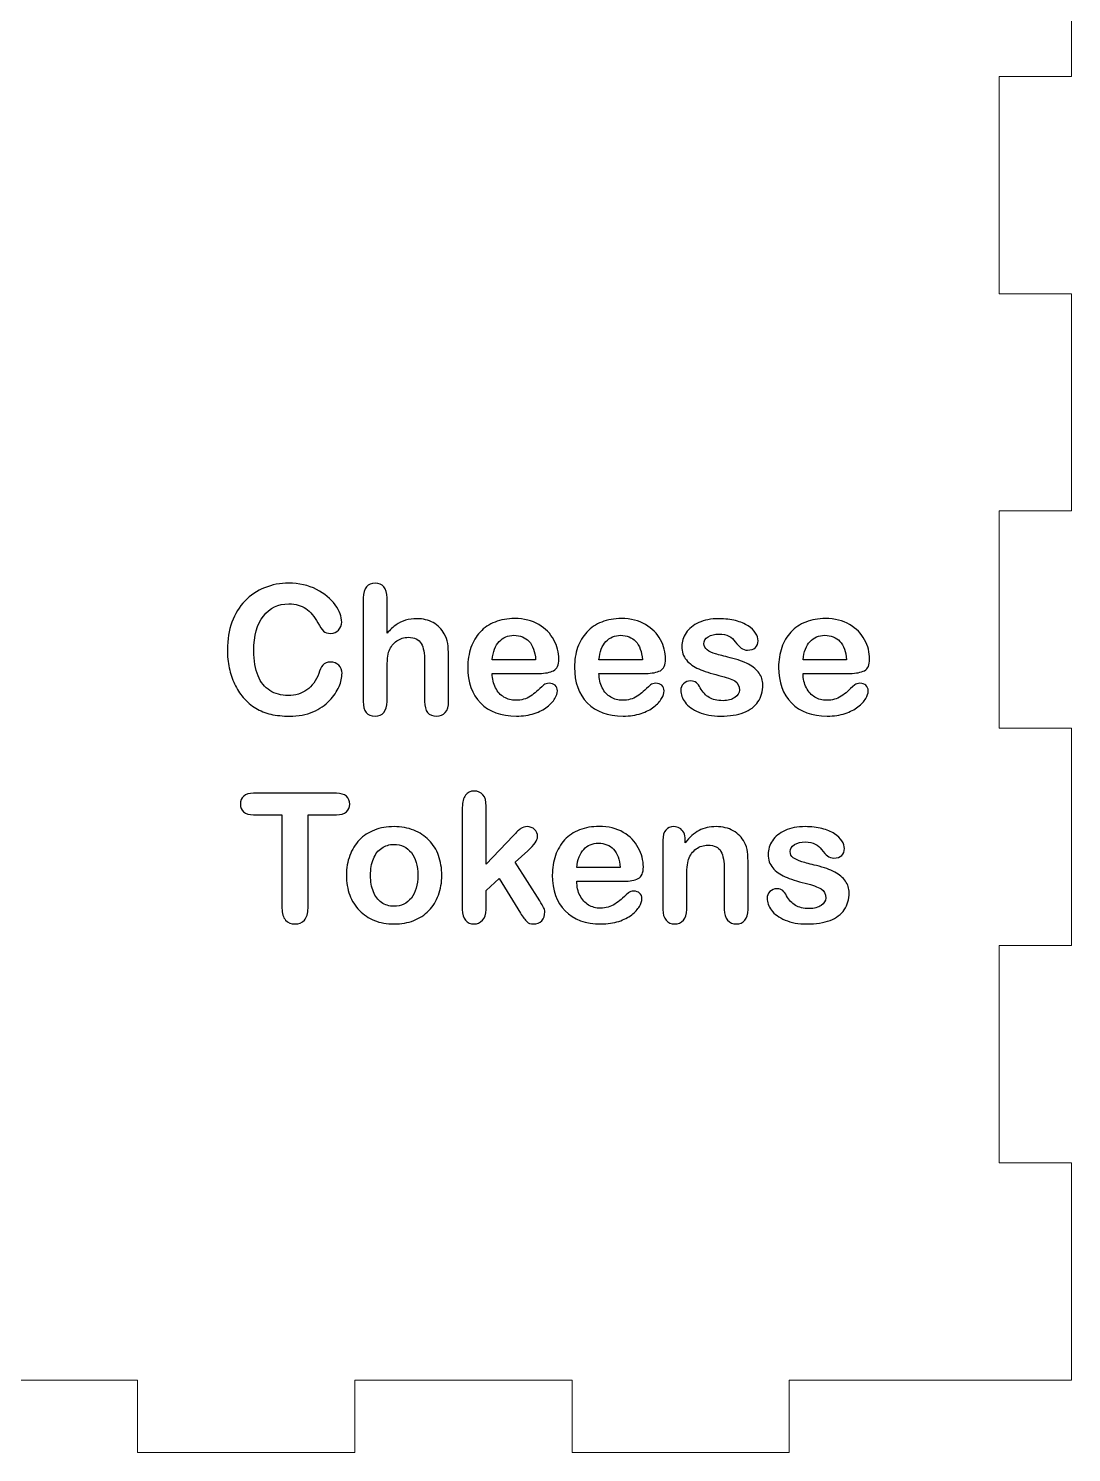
# Model space of a CAD drawing. Header units: inches. Extents: x -11.2 to 11.8, y -8.6 to 8.5.
# Drawn here: x 3.94 to 5.74, y -6.931 to -4.473 of the extents above; entities that cross this region are included whole.
import ezdxf

# ---------------------------------------------------------------- set-up
doc = ezdxf.new("R2010")
doc.units = ezdxf.units.IN
doc.header["$MEASUREMENT"] = 0
doc.layers.add('Tiny token holder', color=7, linetype='Continuous')

msp = doc.modelspace()

# ---------------------------------------------------------------- linework, layer by layer
at = {"layer": 'Tiny token holder', "color": 240, "lineweight": 9}
for points in [[(5.7402, -4.5555), (5.7402, -4.5555), (5.7402, -4.1805), (5.7402, -4.1805)], [(5.6152, -4.9305), (5.6152, -4.9305), (5.6152, -4.5555), (5.6152, -4.5555)], [(5.6152, -4.5555), (5.6152, -4.5555), (5.7402, -4.5555), (5.7402, -4.5555)], [(5.7402, -4.9305), (5.7402, -4.9305), (5.6152, -4.9305), (5.6152, -4.9305)], [(5.7402, -5.3055), (5.7402, -5.3055), (5.7402, -4.9305), (5.7402, -4.9305)], [(5.6152, -5.6805), (5.6152, -5.6805), (5.6152, -5.3055), (5.6152, -5.3055)], [(5.6152, -5.3055), (5.6152, -5.3055), (5.7402, -5.3055), (5.7402, -5.3055)], [(5.7402, -5.6805), (5.7402, -5.6805), (5.6152, -5.6805), (5.6152, -5.6805)], [(5.7402, -6.0555), (5.7402, -6.0555), (5.7402, -5.6805), (5.7402, -5.6805)], [(5.6152, -6.4305), (5.6152, -6.4305), (5.6152, -6.0555), (5.6152, -6.0555)], [(5.6152, -6.0555), (5.6152, -6.0555), (5.7402, -6.0555), (5.7402, -6.0555)], [(5.7402, -6.4305), (5.7402, -6.4305), (5.6152, -6.4305), (5.6152, -6.4305)], [(5.7402, -6.8055), (5.7402, -6.8055), (5.7402, -6.4305), (5.7402, -6.4305)], [(3.7532, -6.8055), (3.7532, -6.8055), (4.1282, -6.8055), (4.1282, -6.8055)], [(4.1282, -6.8055), (4.1282, -6.8055), (4.1282, -6.9305), (4.1282, -6.9305)], [(4.5032, -6.9305), (4.5032, -6.9305), (4.5032, -6.8055), (4.5032, -6.8055)], [(4.5032, -6.8055), (4.5032, -6.8055), (4.8782, -6.8055), (4.8782, -6.8055)], [(4.8782, -6.8055), (4.8782, -6.8055), (4.8782, -6.9305), (4.8782, -6.9305)], [(5.2532, -6.9305), (5.2532, -6.9305), (5.2532, -6.8055), (5.2532, -6.8055)], [(5.2532, -6.8055), (5.2532, -6.8055), (5.6152, -6.8055), (5.6152, -6.8055)], [(5.6152, -6.8055), (5.6152, -6.8055), (5.7402, -6.8055), (5.7402, -6.8055)], [(4.1282, -6.9305), (4.1282, -6.9305), (4.5032, -6.9305), (4.5032, -6.9305)], [(4.8782, -6.9305), (4.8782, -6.9305), (5.2532, -6.9305), (5.2532, -6.9305)]]:
    msp.add_open_spline(points, degree=3, dxfattribs=at)
at = {"layer": 'Tiny token holder', "color": 250}
for points, knots in [([(4.4813, -5.5857), (4.4813, -5.5928), (4.4796, -5.6004), (4.4761, -5.6087), (4.4761, -5.6087), (4.4726, -5.6169), (4.4671, -5.6249), (4.4596, -5.6328), (4.4596, -5.6328), (4.4522, -5.6408), (4.4427, -5.6472), (4.4311, -5.6522), (4.4311, -5.6522), (4.4195, -5.6571), (4.4059, -5.6596), (4.3905, -5.6596), (4.3905, -5.6596), (4.3788, -5.6596), (4.3681, -5.6585), (4.3585, -5.6563), (4.3585, -5.6563), (4.349, -5.654), (4.3402, -5.6506), (4.3324, -5.6459), (4.3324, -5.6459), (4.3246, -5.6412), (4.3174, -5.635), (4.3108, -5.6274), (4.3108, -5.6274), (4.305, -5.6204), (4.3, -5.6126), (4.2959, -5.604), (4.2959, -5.604), (4.2917, -5.5954), (4.2886, -5.5861), (4.2866, -5.5764), (4.2866, -5.5764), (4.2845, -5.5666), (4.2835, -5.5562), (4.2835, -5.5452), (4.2835, -5.5452), (4.2835, -5.5273), (4.286, -5.5113), (4.2913, -5.4972), (4.2913, -5.4972), (4.2964, -5.4831), (4.3039, -5.471), (4.3136, -5.4609), (4.3136, -5.4609), (4.3233, -5.4509), (4.3346, -5.4433), (4.3476, -5.438), (4.3476, -5.438), (4.3607, -5.4328), (4.3746, -5.4301), (4.3893, -5.4301), (4.3893, -5.4301), (4.4073, -5.4301), (4.4232, -5.4337), (4.4373, -5.4409), (4.4373, -5.4409), (4.4513, -5.448), (4.462, -5.4569), (4.4695, -5.4675), (4.4695, -5.4675), (4.477, -5.478), (4.4807, -5.4879), (4.4807, -5.4973), (4.4807, -5.4973), (4.4807, -5.5025), (4.4789, -5.507), (4.4753, -5.511), (4.4753, -5.511), (4.4716, -5.5149), (4.4672, -5.5169), (4.4621, -5.5169), (4.4621, -5.5169), (4.4563, -5.5169), (4.452, -5.5155), (4.4492, -5.5128), (4.4492, -5.5128), (4.4463, -5.51), (4.4431, -5.5053), (4.4396, -5.4987), (4.4396, -5.4987), (4.4337, -5.4877), (4.4268, -5.4794), (4.4189, -5.474), (4.4189, -5.474), (4.4109, -5.4685), (4.4012, -5.4658), (4.3896, -5.4658), (4.3896, -5.4658), (4.3711, -5.4658), (4.3564, -5.4728), (4.3455, -5.4868), (4.3455, -5.4868), (4.3345, -5.5009), (4.329, -5.5208), (4.329, -5.5467), (4.329, -5.5467), (4.329, -5.5639), (4.3315, -5.5783), (4.3363, -5.5898), (4.3363, -5.5898), (4.3411, -5.6012), (4.348, -5.6098), (4.3569, -5.6154), (4.3569, -5.6154), (4.3658, -5.6211), (4.3762, -5.6239), (4.3881, -5.6239), (4.3881, -5.6239), (4.401, -5.6239), (4.4119, -5.6207), (4.4208, -5.6143), (4.4208, -5.6143), (4.4298, -5.6079), (4.4365, -5.5985), (4.4411, -5.586), (4.4411, -5.586), (4.443, -5.5802), (4.4453, -5.5754), (4.4482, -5.5717), (4.4482, -5.5717), (4.451, -5.5681), (4.4555, -5.5662), (4.4618, -5.5662), (4.4618, -5.5662), (4.4671, -5.5662), (4.4717, -5.5681), (4.4756, -5.5718), (4.4756, -5.5718), (4.4794, -5.5755), (4.4813, -5.5802), (4.4813, -5.5857)], [0, 0, 0, 0, 0.028571, 0.028571, 0.028571, 0.028571, 0.057143, 0.057143, 0.057143, 0.057143, 0.085714, 0.085714, 0.085714, 0.085714, 0.114286, 0.114286, 0.114286, 0.114286, 0.142857, 0.142857, 0.142857, 0.142857, 0.171429, 0.171429, 0.171429, 0.171429, 0.2, 0.2, 0.2, 0.2, 0.228571, 0.228571, 0.228571, 0.228571, 0.257143, 0.257143, 0.257143, 0.257143, 0.285714, 0.285714, 0.285714, 0.285714, 0.314286, 0.314286, 0.314286, 0.314286, 0.342857, 0.342857, 0.342857, 0.342857, 0.371429, 0.371429, 0.371429, 0.371429, 0.4, 0.4, 0.4, 0.4, 0.428571, 0.428571, 0.428571, 0.428571, 0.457143, 0.457143, 0.457143, 0.457143, 0.485714, 0.485714, 0.485714, 0.485714, 0.514286, 0.514286, 0.514286, 0.514286, 0.542857, 0.542857, 0.542857, 0.542857, 0.571429, 0.571429, 0.571429, 0.571429, 0.6, 0.6, 0.6, 0.6, 0.628571, 0.628571, 0.628571, 0.628571, 0.657143, 0.657143, 0.657143, 0.657143, 0.685714, 0.685714, 0.685714, 0.685714, 0.714286, 0.714286, 0.714286, 0.714286, 0.742857, 0.742857, 0.742857, 0.742857, 0.771429, 0.771429, 0.771429, 0.771429, 0.8, 0.8, 0.8, 0.8, 0.828571, 0.828571, 0.828571, 0.828571, 0.857143, 0.857143, 0.857143, 0.857143, 0.885714, 0.885714, 0.885714, 0.885714, 0.914286, 0.914286, 0.914286, 0.914286, 0.942857, 0.942857, 0.942857, 0.942857, 1, 1, 1, 1]), ([(4.5591, -5.4553), (4.5591, -5.4553), (4.5591, -5.5165), (4.5591, -5.5165), (4.5591, -5.5165), (4.5644, -5.5104), (4.5695, -5.5056), (4.5745, -5.5021), (4.5745, -5.5021), (4.5795, -5.4986), (4.585, -5.4959), (4.591, -5.4942), (4.591, -5.4942), (4.5971, -5.4924), (4.6037, -5.4915), (4.6106, -5.4915), (4.6106, -5.4915), (4.6211, -5.4915), (4.6304, -5.4938), (4.6386, -5.4982), (4.6386, -5.4982), (4.6467, -5.5026), (4.653, -5.5091), (4.6577, -5.5176), (4.6577, -5.5176), (4.6606, -5.5225), (4.6626, -5.528), (4.6636, -5.5342), (4.6636, -5.5342), (4.6646, -5.5403), (4.6651, -5.5473), (4.6651, -5.5552), (4.6651, -5.5552), (4.6651, -5.5552), (4.6651, -5.6344), (4.6651, -5.6344), (4.6651, -5.6344), (4.6651, -5.6427), (4.6632, -5.649), (4.6595, -5.6532), (4.6595, -5.6532), (4.6557, -5.6574), (4.6506, -5.6596), (4.6444, -5.6596), (4.6444, -5.6596), (4.6307, -5.6596), (4.6239, -5.6512), (4.6239, -5.6344), (4.6239, -5.6344), (4.6239, -5.6344), (4.6239, -5.5646), (4.6239, -5.5646), (4.6239, -5.5646), (4.6239, -5.5514), (4.6219, -5.5412), (4.618, -5.5342), (4.618, -5.5342), (4.6141, -5.527), (4.6066, -5.5235), (4.5956, -5.5235), (4.5956, -5.5235), (4.5883, -5.5235), (4.5816, -5.5256), (4.5757, -5.5298), (4.5757, -5.5298), (4.5698, -5.534), (4.5654, -5.5396), (4.5625, -5.5469), (4.5625, -5.5469), (4.5603, -5.5531), (4.5591, -5.564), (4.5591, -5.5798), (4.5591, -5.5798), (4.5591, -5.5798), (4.5591, -5.6344), (4.5591, -5.6344), (4.5591, -5.6344), (4.5591, -5.6426), (4.5573, -5.6488), (4.5536, -5.6531), (4.5536, -5.6531), (4.5499, -5.6574), (4.5448, -5.6596), (4.5383, -5.6596), (4.5383, -5.6596), (4.5247, -5.6596), (4.5179, -5.6512), (4.5179, -5.6344), (4.5179, -5.6344), (4.5179, -5.6344), (4.5179, -5.4553), (4.5179, -5.4553), (4.5179, -5.4553), (4.5179, -5.4469), (4.5197, -5.4406), (4.5233, -5.4365), (4.5233, -5.4365), (4.5268, -5.4323), (4.5318, -5.4301), (4.5383, -5.4301), (4.5383, -5.4301), (4.5448, -5.4301), (4.5499, -5.4323), (4.5536, -5.4365), (4.5536, -5.4365), (4.5573, -5.4407), (4.5591, -5.447), (4.5591, -5.4553)], [0, 0, 0, 0, 0.035714, 0.035714, 0.035714, 0.035714, 0.071429, 0.071429, 0.071429, 0.071429, 0.107143, 0.107143, 0.107143, 0.107143, 0.142857, 0.142857, 0.142857, 0.142857, 0.178571, 0.178571, 0.178571, 0.178571, 0.214286, 0.214286, 0.214286, 0.214286, 0.25, 0.25, 0.25, 0.25, 0.285714, 0.285714, 0.285714, 0.285714, 0.321429, 0.321429, 0.321429, 0.321429, 0.357143, 0.357143, 0.357143, 0.357143, 0.392857, 0.392857, 0.392857, 0.392857, 0.428571, 0.428571, 0.428571, 0.428571, 0.464286, 0.464286, 0.464286, 0.464286, 0.5, 0.5, 0.5, 0.5, 0.535714, 0.535714, 0.535714, 0.535714, 0.571429, 0.571429, 0.571429, 0.571429, 0.607143, 0.607143, 0.607143, 0.607143, 0.642857, 0.642857, 0.642857, 0.642857, 0.678571, 0.678571, 0.678571, 0.678571, 0.714286, 0.714286, 0.714286, 0.714286, 0.75, 0.75, 0.75, 0.75, 0.785714, 0.785714, 0.785714, 0.785714, 0.821429, 0.821429, 0.821429, 0.821429, 0.857143, 0.857143, 0.857143, 0.857143, 0.892857, 0.892857, 0.892857, 0.892857, 0.928571, 0.928571, 0.928571, 0.928571, 1, 1, 1, 1]), ([(4.8213, -5.5858), (4.8213, -5.5858), (4.7405, -5.5858), (4.7405, -5.5858), (4.7405, -5.5858), (4.7406, -5.5952), (4.7425, -5.6034), (4.7462, -5.6106), (4.7462, -5.6106), (4.7498, -5.6178), (4.7547, -5.6232), (4.7608, -5.6268), (4.7608, -5.6268), (4.7669, -5.6305), (4.7737, -5.6323), (4.781, -5.6323), (4.781, -5.6323), (4.786, -5.6323), (4.7905, -5.6317), (4.7946, -5.6305), (4.7946, -5.6305), (4.7987, -5.6294), (4.8026, -5.6276), (4.8065, -5.6251), (4.8065, -5.6251), (4.8103, -5.6226), (4.8138, -5.62), (4.817, -5.6171), (4.817, -5.6171), (4.8203, -5.6143), (4.8245, -5.6105), (4.8296, -5.6056), (4.8296, -5.6056), (4.8318, -5.6038), (4.8348, -5.6029), (4.8387, -5.6029), (4.8387, -5.6029), (4.8429, -5.6029), (4.8464, -5.6041), (4.849, -5.6064), (4.849, -5.6064), (4.8516, -5.6087), (4.853, -5.612), (4.853, -5.6162), (4.853, -5.6162), (4.853, -5.6199), (4.8515, -5.6243), (4.8486, -5.6293), (4.8486, -5.6293), (4.8456, -5.6342), (4.8412, -5.639), (4.8353, -5.6436), (4.8353, -5.6436), (4.8294, -5.6482), (4.822, -5.652), (4.8131, -5.655), (4.8131, -5.655), (4.8041, -5.6581), (4.7938, -5.6596), (4.7823, -5.6596), (4.7823, -5.6596), (4.7557, -5.6596), (4.7351, -5.652), (4.7204, -5.6368), (4.7204, -5.6368), (4.7056, -5.6217), (4.6983, -5.6012), (4.6983, -5.5752), (4.6983, -5.5752), (4.6983, -5.563), (4.7001, -5.5517), (4.7037, -5.5412), (4.7037, -5.5412), (4.7074, -5.5308), (4.7127, -5.5219), (4.7196, -5.5144), (4.7196, -5.5144), (4.7266, -5.5069), (4.7351, -5.5012), (4.7453, -5.4972), (4.7453, -5.4972), (4.7555, -5.4932), (4.7668, -5.4912), (4.7792, -5.4912), (4.7792, -5.4912), (4.7954, -5.4912), (4.8092, -5.4946), (4.8208, -5.5015), (4.8208, -5.5015), (4.8323, -5.5083), (4.841, -5.5171), (4.8468, -5.5279), (4.8468, -5.5279), (4.8525, -5.5387), (4.8554, -5.5497), (4.8554, -5.5609), (4.8554, -5.5609), (4.8554, -5.5713), (4.8524, -5.5781), (4.8464, -5.5812), (4.8464, -5.5812), (4.8405, -5.5842), (4.8321, -5.5858), (4.8213, -5.5858)], [0, 0, 0, 0, 0.037037, 0.037037, 0.037037, 0.037037, 0.074074, 0.074074, 0.074074, 0.074074, 0.111111, 0.111111, 0.111111, 0.111111, 0.148148, 0.148148, 0.148148, 0.148148, 0.185185, 0.185185, 0.185185, 0.185185, 0.222222, 0.222222, 0.222222, 0.222222, 0.259259, 0.259259, 0.259259, 0.259259, 0.296296, 0.296296, 0.296296, 0.296296, 0.333333, 0.333333, 0.333333, 0.333333, 0.37037, 0.37037, 0.37037, 0.37037, 0.407407, 0.407407, 0.407407, 0.407407, 0.444444, 0.444444, 0.444444, 0.444444, 0.481481, 0.481481, 0.481481, 0.481481, 0.518519, 0.518519, 0.518519, 0.518519, 0.555556, 0.555556, 0.555556, 0.555556, 0.592593, 0.592593, 0.592593, 0.592593, 0.62963, 0.62963, 0.62963, 0.62963, 0.666667, 0.666667, 0.666667, 0.666667, 0.703704, 0.703704, 0.703704, 0.703704, 0.740741, 0.740741, 0.740741, 0.740741, 0.777778, 0.777778, 0.777778, 0.777778, 0.814815, 0.814815, 0.814815, 0.814815, 0.851852, 0.851852, 0.851852, 0.851852, 0.888889, 0.888889, 0.888889, 0.888889, 0.925926, 0.925926, 0.925926, 0.925926, 1, 1, 1, 1]), ([(5.0055, -5.5858), (5.0055, -5.5858), (4.9247, -5.5858), (4.9247, -5.5858), (4.9247, -5.5858), (4.9248, -5.5952), (4.9267, -5.6034), (4.9304, -5.6106), (4.9304, -5.6106), (4.934, -5.6178), (4.9389, -5.6232), (4.945, -5.6268), (4.945, -5.6268), (4.9511, -5.6305), (4.9579, -5.6323), (4.9652, -5.6323), (4.9652, -5.6323), (4.9702, -5.6323), (4.9747, -5.6317), (4.9788, -5.6305), (4.9788, -5.6305), (4.9829, -5.6294), (4.9868, -5.6276), (4.9906, -5.6251), (4.9906, -5.6251), (4.9945, -5.6226), (4.998, -5.62), (5.0012, -5.6171), (5.0012, -5.6171), (5.0045, -5.6143), (5.0087, -5.6105), (5.0138, -5.6056), (5.0138, -5.6056), (5.016, -5.6038), (5.019, -5.6029), (5.0229, -5.6029), (5.0229, -5.6029), (5.0271, -5.6029), (5.0306, -5.6041), (5.0332, -5.6064), (5.0332, -5.6064), (5.0358, -5.6087), (5.0371, -5.612), (5.0371, -5.6162), (5.0371, -5.6162), (5.0371, -5.6199), (5.0357, -5.6243), (5.0328, -5.6293), (5.0328, -5.6293), (5.0298, -5.6342), (5.0254, -5.639), (5.0195, -5.6436), (5.0195, -5.6436), (5.0136, -5.6482), (5.0062, -5.652), (4.9973, -5.655), (4.9973, -5.655), (4.9883, -5.6581), (4.978, -5.6596), (4.9665, -5.6596), (4.9665, -5.6596), (4.9399, -5.6596), (4.9193, -5.652), (4.9046, -5.6368), (4.9046, -5.6368), (4.8898, -5.6217), (4.8825, -5.6012), (4.8825, -5.5752), (4.8825, -5.5752), (4.8825, -5.563), (4.8843, -5.5517), (4.8879, -5.5412), (4.8879, -5.5412), (4.8915, -5.5308), (4.8969, -5.5219), (4.9038, -5.5144), (4.9038, -5.5144), (4.9108, -5.5069), (4.9193, -5.5012), (4.9295, -5.4972), (4.9295, -5.4972), (4.9397, -5.4932), (4.951, -5.4912), (4.9634, -5.4912), (4.9634, -5.4912), (4.9796, -5.4912), (4.9934, -5.4946), (5.005, -5.5015), (5.005, -5.5015), (5.0165, -5.5083), (5.0252, -5.5171), (5.0309, -5.5279), (5.0309, -5.5279), (5.0367, -5.5387), (5.0396, -5.5497), (5.0396, -5.5609), (5.0396, -5.5609), (5.0396, -5.5713), (5.0366, -5.5781), (5.0306, -5.5812), (5.0306, -5.5812), (5.0247, -5.5842), (5.0163, -5.5858), (5.0055, -5.5858)], [0, 0, 0, 0, 0.037037, 0.037037, 0.037037, 0.037037, 0.074074, 0.074074, 0.074074, 0.074074, 0.111111, 0.111111, 0.111111, 0.111111, 0.148148, 0.148148, 0.148148, 0.148148, 0.185185, 0.185185, 0.185185, 0.185185, 0.222222, 0.222222, 0.222222, 0.222222, 0.259259, 0.259259, 0.259259, 0.259259, 0.296296, 0.296296, 0.296296, 0.296296, 0.333333, 0.333333, 0.333333, 0.333333, 0.37037, 0.37037, 0.37037, 0.37037, 0.407407, 0.407407, 0.407407, 0.407407, 0.444444, 0.444444, 0.444444, 0.444444, 0.481481, 0.481481, 0.481481, 0.481481, 0.518519, 0.518519, 0.518519, 0.518519, 0.555556, 0.555556, 0.555556, 0.555556, 0.592593, 0.592593, 0.592593, 0.592593, 0.62963, 0.62963, 0.62963, 0.62963, 0.666667, 0.666667, 0.666667, 0.666667, 0.703704, 0.703704, 0.703704, 0.703704, 0.740741, 0.740741, 0.740741, 0.740741, 0.777778, 0.777778, 0.777778, 0.777778, 0.814815, 0.814815, 0.814815, 0.814815, 0.851852, 0.851852, 0.851852, 0.851852, 0.888889, 0.888889, 0.888889, 0.888889, 0.925926, 0.925926, 0.925926, 0.925926, 1, 1, 1, 1]), ([(5.2074, -5.6056), (5.2074, -5.617), (5.2047, -5.6267), (5.1991, -5.6349), (5.1991, -5.6349), (5.1936, -5.643), (5.1854, -5.6491), (5.1745, -5.6533), (5.1745, -5.6533), (5.1637, -5.6575), (5.1505, -5.6596), (5.135, -5.6596), (5.135, -5.6596), (5.1201, -5.6596), (5.1074, -5.6573), (5.0968, -5.6527), (5.0968, -5.6527), (5.0862, -5.6482), (5.0784, -5.6426), (5.0734, -5.6357), (5.0734, -5.6357), (5.0684, -5.629), (5.0658, -5.6221), (5.0658, -5.6153), (5.0658, -5.6153), (5.0658, -5.6107), (5.0674, -5.6069), (5.0707, -5.6037), (5.0707, -5.6037), (5.0739, -5.6004), (5.078, -5.5988), (5.0829, -5.5988), (5.0829, -5.5988), (5.0873, -5.5988), (5.0906, -5.5999), (5.0929, -5.602), (5.0929, -5.602), (5.0952, -5.6041), (5.0974, -5.6071), (5.0996, -5.6109), (5.0996, -5.6109), (5.1038, -5.6183), (5.1089, -5.6238), (5.1148, -5.6274), (5.1148, -5.6274), (5.1206, -5.6311), (5.1287, -5.6329), (5.1389, -5.6329), (5.1389, -5.6329), (5.1471, -5.6329), (5.1539, -5.631), (5.1592, -5.6274), (5.1592, -5.6274), (5.1645, -5.6237), (5.1671, -5.6195), (5.1671, -5.6147), (5.1671, -5.6147), (5.1671, -5.6074), (5.1644, -5.6022), (5.1589, -5.5988), (5.1589, -5.5988), (5.1534, -5.5955), (5.1444, -5.5923), (5.1318, -5.5892), (5.1318, -5.5892), (5.1175, -5.5857), (5.106, -5.582), (5.097, -5.5781), (5.097, -5.5781), (5.0881, -5.5743), (5.081, -5.5691), (5.0756, -5.5627), (5.0756, -5.5627), (5.0703, -5.5564), (5.0676, -5.5485), (5.0676, -5.5393), (5.0676, -5.5393), (5.0676, -5.531), (5.0701, -5.5232), (5.075, -5.5158), (5.075, -5.5158), (5.08, -5.5084), (5.0873, -5.5025), (5.0969, -5.4981), (5.0969, -5.4981), (5.1065, -5.4938), (5.1182, -5.4915), (5.1318, -5.4915), (5.1318, -5.4915), (5.1425, -5.4915), (5.1521, -5.4926), (5.1606, -5.4948), (5.1606, -5.4948), (5.1691, -5.4971), (5.1762, -5.5001), (5.1819, -5.5038), (5.1819, -5.5038), (5.1877, -5.5076), (5.192, -5.5117), (5.1949, -5.5162), (5.1949, -5.5162), (5.1979, -5.5208), (5.1994, -5.5252), (5.1994, -5.5296), (5.1994, -5.5296), (5.1994, -5.5343), (5.1978, -5.5382), (5.1946, -5.5412), (5.1946, -5.5412), (5.1915, -5.5442), (5.1869, -5.5457), (5.1811, -5.5457), (5.1811, -5.5457), (5.1769, -5.5457), (5.1732, -5.5445), (5.1702, -5.5421), (5.1702, -5.5421), (5.1673, -5.5397), (5.1639, -5.5361), (5.16, -5.5312), (5.16, -5.5312), (5.1569, -5.5272), (5.1532, -5.5239), (5.149, -5.5215), (5.149, -5.5215), (5.1448, -5.5191), (5.139, -5.5179), (5.1318, -5.5179), (5.1318, -5.5179), (5.1243, -5.5179), (5.1181, -5.5195), (5.1132, -5.5226), (5.1132, -5.5226), (5.1082, -5.5258), (5.1058, -5.5298), (5.1058, -5.5346), (5.1058, -5.5346), (5.1058, -5.5389), (5.1076, -5.5425), (5.1112, -5.5452), (5.1112, -5.5452), (5.1149, -5.548), (5.1197, -5.5503), (5.1259, -5.5521), (5.1259, -5.5521), (5.132, -5.5539), (5.1405, -5.5562), (5.1513, -5.5588), (5.1513, -5.5588), (5.1641, -5.5619), (5.1746, -5.5657), (5.1827, -5.57), (5.1827, -5.57), (5.1908, -5.5744), (5.197, -5.5795), (5.2011, -5.5854), (5.2011, -5.5854), (5.2053, -5.5913), (5.2074, -5.598), (5.2074, -5.6056)], [0, 0, 0, 0, 0.02439, 0.02439, 0.02439, 0.02439, 0.04878, 0.04878, 0.04878, 0.04878, 0.073171, 0.073171, 0.073171, 0.073171, 0.097561, 0.097561, 0.097561, 0.097561, 0.121951, 0.121951, 0.121951, 0.121951, 0.146341, 0.146341, 0.146341, 0.146341, 0.170732, 0.170732, 0.170732, 0.170732, 0.195122, 0.195122, 0.195122, 0.195122, 0.219512, 0.219512, 0.219512, 0.219512, 0.243902, 0.243902, 0.243902, 0.243902, 0.268293, 0.268293, 0.268293, 0.268293, 0.292683, 0.292683, 0.292683, 0.292683, 0.317073, 0.317073, 0.317073, 0.317073, 0.341463, 0.341463, 0.341463, 0.341463, 0.365854, 0.365854, 0.365854, 0.365854, 0.390244, 0.390244, 0.390244, 0.390244, 0.414634, 0.414634, 0.414634, 0.414634, 0.439024, 0.439024, 0.439024, 0.439024, 0.463415, 0.463415, 0.463415, 0.463415, 0.487805, 0.487805, 0.487805, 0.487805, 0.512195, 0.512195, 0.512195, 0.512195, 0.536585, 0.536585, 0.536585, 0.536585, 0.560976, 0.560976, 0.560976, 0.560976, 0.585366, 0.585366, 0.585366, 0.585366, 0.609756, 0.609756, 0.609756, 0.609756, 0.634146, 0.634146, 0.634146, 0.634146, 0.658537, 0.658537, 0.658537, 0.658537, 0.682927, 0.682927, 0.682927, 0.682927, 0.707317, 0.707317, 0.707317, 0.707317, 0.731707, 0.731707, 0.731707, 0.731707, 0.756098, 0.756098, 0.756098, 0.756098, 0.780488, 0.780488, 0.780488, 0.780488, 0.804878, 0.804878, 0.804878, 0.804878, 0.829268, 0.829268, 0.829268, 0.829268, 0.853659, 0.853659, 0.853659, 0.853659, 0.878049, 0.878049, 0.878049, 0.878049, 0.902439, 0.902439, 0.902439, 0.902439, 0.926829, 0.926829, 0.926829, 0.926829, 0.95122, 0.95122, 0.95122, 0.95122, 1, 1, 1, 1]), ([(5.3578, -5.5858), (5.3578, -5.5858), (5.2769, -5.5858), (5.2769, -5.5858), (5.2769, -5.5858), (5.277, -5.5952), (5.2789, -5.6034), (5.2826, -5.6106), (5.2826, -5.6106), (5.2862, -5.6178), (5.2912, -5.6232), (5.2973, -5.6268), (5.2973, -5.6268), (5.3033, -5.6305), (5.3101, -5.6323), (5.3175, -5.6323), (5.3175, -5.6323), (5.3224, -5.6323), (5.3269, -5.6317), (5.331, -5.6305), (5.331, -5.6305), (5.3351, -5.6294), (5.3391, -5.6276), (5.3429, -5.6251), (5.3429, -5.6251), (5.3467, -5.6226), (5.3503, -5.62), (5.3535, -5.6171), (5.3535, -5.6171), (5.3567, -5.6143), (5.3609, -5.6105), (5.3661, -5.6056), (5.3661, -5.6056), (5.3682, -5.6038), (5.3712, -5.6029), (5.3751, -5.6029), (5.3751, -5.6029), (5.3794, -5.6029), (5.3828, -5.6041), (5.3854, -5.6064), (5.3854, -5.6064), (5.388, -5.6087), (5.3894, -5.612), (5.3894, -5.6162), (5.3894, -5.6162), (5.3894, -5.6199), (5.3879, -5.6243), (5.385, -5.6293), (5.385, -5.6293), (5.382, -5.6342), (5.3776, -5.639), (5.3717, -5.6436), (5.3717, -5.6436), (5.3658, -5.6482), (5.3584, -5.652), (5.3495, -5.655), (5.3495, -5.655), (5.3405, -5.6581), (5.3303, -5.6596), (5.3187, -5.6596), (5.3187, -5.6596), (5.2921, -5.6596), (5.2715, -5.652), (5.2568, -5.6368), (5.2568, -5.6368), (5.2421, -5.6217), (5.2347, -5.6012), (5.2347, -5.5752), (5.2347, -5.5752), (5.2347, -5.563), (5.2365, -5.5517), (5.2402, -5.5412), (5.2402, -5.5412), (5.2438, -5.5308), (5.2491, -5.5219), (5.256, -5.5144), (5.256, -5.5144), (5.263, -5.5069), (5.2716, -5.5012), (5.2817, -5.4972), (5.2817, -5.4972), (5.2919, -5.4932), (5.3032, -5.4912), (5.3156, -5.4912), (5.3156, -5.4912), (5.3318, -5.4912), (5.3457, -5.4946), (5.3572, -5.5015), (5.3572, -5.5015), (5.3688, -5.5083), (5.3774, -5.5171), (5.3832, -5.5279), (5.3832, -5.5279), (5.3889, -5.5387), (5.3918, -5.5497), (5.3918, -5.5609), (5.3918, -5.5609), (5.3918, -5.5713), (5.3888, -5.5781), (5.3829, -5.5812), (5.3829, -5.5812), (5.3769, -5.5842), (5.3686, -5.5858), (5.3578, -5.5858)], [0, 0, 0, 0, 0.037037, 0.037037, 0.037037, 0.037037, 0.074074, 0.074074, 0.074074, 0.074074, 0.111111, 0.111111, 0.111111, 0.111111, 0.148148, 0.148148, 0.148148, 0.148148, 0.185185, 0.185185, 0.185185, 0.185185, 0.222222, 0.222222, 0.222222, 0.222222, 0.259259, 0.259259, 0.259259, 0.259259, 0.296296, 0.296296, 0.296296, 0.296296, 0.333333, 0.333333, 0.333333, 0.333333, 0.37037, 0.37037, 0.37037, 0.37037, 0.407407, 0.407407, 0.407407, 0.407407, 0.444444, 0.444444, 0.444444, 0.444444, 0.481481, 0.481481, 0.481481, 0.481481, 0.518519, 0.518519, 0.518519, 0.518519, 0.555556, 0.555556, 0.555556, 0.555556, 0.592593, 0.592593, 0.592593, 0.592593, 0.62963, 0.62963, 0.62963, 0.62963, 0.666667, 0.666667, 0.666667, 0.666667, 0.703704, 0.703704, 0.703704, 0.703704, 0.740741, 0.740741, 0.740741, 0.740741, 0.777778, 0.777778, 0.777778, 0.777778, 0.814815, 0.814815, 0.814815, 0.814815, 0.851852, 0.851852, 0.851852, 0.851852, 0.888889, 0.888889, 0.888889, 0.888889, 0.925926, 0.925926, 0.925926, 0.925926, 1, 1, 1, 1]), ([(4.7405, -5.5622), (4.7405, -5.5622), (4.8154, -5.5622), (4.8154, -5.5622), (4.8154, -5.5622), (4.8144, -5.5481), (4.8106, -5.5376), (4.804, -5.5305), (4.804, -5.5305), (4.7974, -5.5236), (4.7887, -5.5201), (4.7779, -5.5201), (4.7779, -5.5201), (4.7675, -5.5201), (4.7591, -5.5236), (4.7525, -5.5307), (4.7525, -5.5307), (4.7459, -5.5378), (4.7419, -5.5483), (4.7405, -5.5622)], [0, 0, 0, 0, 0.166667, 0.166667, 0.166667, 0.166667, 0.333333, 0.333333, 0.333333, 0.333333, 0.5, 0.5, 0.5, 0.5, 0.666667, 0.666667, 0.666667, 0.666667, 1, 1, 1, 1]), ([(4.9247, -5.5622), (4.9247, -5.5622), (4.9996, -5.5622), (4.9996, -5.5622), (4.9996, -5.5622), (4.9986, -5.5481), (4.9948, -5.5376), (4.9882, -5.5305), (4.9882, -5.5305), (4.9816, -5.5236), (4.9729, -5.5201), (4.9621, -5.5201), (4.9621, -5.5201), (4.9517, -5.5201), (4.9433, -5.5236), (4.9367, -5.5307), (4.9367, -5.5307), (4.9301, -5.5378), (4.9261, -5.5483), (4.9247, -5.5622)], [0, 0, 0, 0, 0.166667, 0.166667, 0.166667, 0.166667, 0.333333, 0.333333, 0.333333, 0.333333, 0.5, 0.5, 0.5, 0.5, 0.666667, 0.666667, 0.666667, 0.666667, 1, 1, 1, 1]), ([(5.2769, -5.5622), (5.2769, -5.5622), (5.3518, -5.5622), (5.3518, -5.5622), (5.3518, -5.5622), (5.3508, -5.5481), (5.347, -5.5376), (5.3404, -5.5305), (5.3404, -5.5305), (5.3338, -5.5236), (5.3251, -5.5201), (5.3143, -5.5201), (5.3143, -5.5201), (5.304, -5.5201), (5.2955, -5.5236), (5.2889, -5.5307), (5.2889, -5.5307), (5.2823, -5.5378), (5.2783, -5.5483), (5.2769, -5.5622)], [0, 0, 0, 0, 0.166667, 0.166667, 0.166667, 0.166667, 0.333333, 0.333333, 0.333333, 0.333333, 0.5, 0.5, 0.5, 0.5, 0.666667, 0.666667, 0.666667, 0.666667, 1, 1, 1, 1]), ([(4.4716, -5.8299), (4.4716, -5.8299), (4.4226, -5.8299), (4.4226, -5.8299), (4.4226, -5.8299), (4.4226, -5.8299), (4.4226, -5.991), (4.4226, -5.991), (4.4226, -5.991), (4.4226, -6.0003), (4.4205, -6.0071), (4.4163, -6.0116), (4.4163, -6.0116), (4.4122, -6.0161), (4.4068, -6.0183), (4.4003, -6.0183), (4.4003, -6.0183), (4.3936, -6.0183), (4.3881, -6.0161), (4.3839, -6.0115), (4.3839, -6.0115), (4.3797, -6.007), (4.3776, -6.0002), (4.3776, -5.991), (4.3776, -5.991), (4.3776, -5.991), (4.3776, -5.8299), (4.3776, -5.8299), (4.3776, -5.8299), (4.3776, -5.8299), (4.3286, -5.8299), (4.3286, -5.8299), (4.3286, -5.8299), (4.3209, -5.8299), (4.3152, -5.8282), (4.3115, -5.8248), (4.3115, -5.8248), (4.3078, -5.8214), (4.3059, -5.8169), (4.3059, -5.8113), (4.3059, -5.8113), (4.3059, -5.8056), (4.3078, -5.801), (4.3117, -5.7977), (4.3117, -5.7977), (4.3156, -5.7943), (4.3212, -5.7927), (4.3286, -5.7927), (4.3286, -5.7927), (4.3286, -5.7927), (4.4716, -5.7927), (4.4716, -5.7927), (4.4716, -5.7927), (4.4794, -5.7927), (4.4851, -5.7944), (4.489, -5.7978), (4.489, -5.7978), (4.4927, -5.8013), (4.4947, -5.8058), (4.4947, -5.8113), (4.4947, -5.8113), (4.4947, -5.8169), (4.4927, -5.8214), (4.4889, -5.8248), (4.4889, -5.8248), (4.485, -5.8282), (4.4793, -5.8299), (4.4716, -5.8299)], [0, 0, 0, 0, 0.055556, 0.055556, 0.055556, 0.055556, 0.111111, 0.111111, 0.111111, 0.111111, 0.166667, 0.166667, 0.166667, 0.166667, 0.222222, 0.222222, 0.222222, 0.222222, 0.277778, 0.277778, 0.277778, 0.277778, 0.333333, 0.333333, 0.333333, 0.333333, 0.388889, 0.388889, 0.388889, 0.388889, 0.444444, 0.444444, 0.444444, 0.444444, 0.5, 0.5, 0.5, 0.5, 0.555556, 0.555556, 0.555556, 0.555556, 0.611111, 0.611111, 0.611111, 0.611111, 0.666667, 0.666667, 0.666667, 0.666667, 0.722222, 0.722222, 0.722222, 0.722222, 0.777778, 0.777778, 0.777778, 0.777778, 0.833333, 0.833333, 0.833333, 0.833333, 0.888889, 0.888889, 0.888889, 0.888889, 1, 1, 1, 1]), ([(4.789, -5.9994), (4.789, -5.9994), (4.7525, -5.9396), (4.7525, -5.9396), (4.7525, -5.9396), (4.7525, -5.9396), (4.7301, -5.9607), (4.7301, -5.9607), (4.7301, -5.9607), (4.7301, -5.9607), (4.7301, -5.9935), (4.7301, -5.9935), (4.7301, -5.9935), (4.7301, -6.0015), (4.728, -6.0076), (4.7238, -6.0119), (4.7238, -6.0119), (4.7196, -6.0162), (4.7148, -6.0183), (4.7093, -6.0183), (4.7093, -6.0183), (4.703, -6.0183), (4.698, -6.0162), (4.6944, -6.012), (4.6944, -6.012), (4.6907, -6.0078), (4.6889, -6.0015), (4.6889, -5.9932), (4.6889, -5.9932), (4.6889, -5.9932), (4.6889, -5.8171), (4.6889, -5.8171), (4.6889, -5.8171), (4.6889, -5.8079), (4.6906, -5.8009), (4.6942, -5.7961), (4.6942, -5.7961), (4.6977, -5.7913), (4.7028, -5.7889), (4.7093, -5.7889), (4.7093, -5.7889), (4.7157, -5.7889), (4.7208, -5.7911), (4.7245, -5.7954), (4.7245, -5.7954), (4.7282, -5.7998), (4.7301, -5.8062), (4.7301, -5.8147), (4.7301, -5.8147), (4.7301, -5.8147), (4.7301, -5.9148), (4.7301, -5.9148), (4.7301, -5.9148), (4.7301, -5.9148), (4.7766, -5.8661), (4.7766, -5.8661), (4.7766, -5.8661), (4.7823, -5.86), (4.7867, -5.8558), (4.7897, -5.8536), (4.7897, -5.8536), (4.7928, -5.8514), (4.7965, -5.8503), (4.8008, -5.8503), (4.8008, -5.8503), (4.806, -5.8503), (4.8102, -5.852), (4.8137, -5.8552), (4.8137, -5.8552), (4.8171, -5.8585), (4.8188, -5.8626), (4.8188, -5.8676), (4.8188, -5.8676), (4.8188, -5.8736), (4.8132, -5.8817), (4.802, -5.8918), (4.802, -5.8918), (4.802, -5.8918), (4.7801, -5.9119), (4.7801, -5.9119), (4.7801, -5.9119), (4.7801, -5.9119), (4.8224, -5.9785), (4.8224, -5.9785), (4.8224, -5.9785), (4.8256, -5.9835), (4.8278, -5.9872), (4.8292, -5.9898), (4.8292, -5.9898), (4.8306, -5.9924), (4.8312, -5.9948), (4.8312, -5.9972), (4.8312, -5.9972), (4.8312, -6.0037), (4.8294, -6.0089), (4.8259, -6.0127), (4.8259, -6.0127), (4.8223, -6.0164), (4.8175, -6.0183), (4.8117, -6.0183), (4.8117, -6.0183), (4.8066, -6.0183), (4.8028, -6.017), (4.8001, -6.0143), (4.8001, -6.0143), (4.7973, -6.0115), (4.7937, -6.0066), (4.789, -5.9994)], [0, 0, 0, 0, 0.035714, 0.035714, 0.035714, 0.035714, 0.071429, 0.071429, 0.071429, 0.071429, 0.107143, 0.107143, 0.107143, 0.107143, 0.142857, 0.142857, 0.142857, 0.142857, 0.178571, 0.178571, 0.178571, 0.178571, 0.214286, 0.214286, 0.214286, 0.214286, 0.25, 0.25, 0.25, 0.25, 0.285714, 0.285714, 0.285714, 0.285714, 0.321429, 0.321429, 0.321429, 0.321429, 0.357143, 0.357143, 0.357143, 0.357143, 0.392857, 0.392857, 0.392857, 0.392857, 0.428571, 0.428571, 0.428571, 0.428571, 0.464286, 0.464286, 0.464286, 0.464286, 0.5, 0.5, 0.5, 0.5, 0.535714, 0.535714, 0.535714, 0.535714, 0.571429, 0.571429, 0.571429, 0.571429, 0.607143, 0.607143, 0.607143, 0.607143, 0.642857, 0.642857, 0.642857, 0.642857, 0.678571, 0.678571, 0.678571, 0.678571, 0.714286, 0.714286, 0.714286, 0.714286, 0.75, 0.75, 0.75, 0.75, 0.785714, 0.785714, 0.785714, 0.785714, 0.821429, 0.821429, 0.821429, 0.821429, 0.857143, 0.857143, 0.857143, 0.857143, 0.892857, 0.892857, 0.892857, 0.892857, 0.928571, 0.928571, 0.928571, 0.928571, 1, 1, 1, 1]), ([(4.6535, -5.9344), (4.6535, -5.9467), (4.6516, -5.958), (4.6478, -5.9684), (4.6478, -5.9684), (4.6439, -5.9788), (4.6384, -5.9878), (4.6311, -5.9952), (4.6311, -5.9952), (4.6239, -6.0027), (4.6151, -6.0084), (4.6051, -6.0124), (4.6051, -6.0124), (4.595, -6.0163), (4.5836, -6.0183), (4.571, -6.0183), (4.571, -6.0183), (4.5585, -6.0183), (4.5472, -6.0163), (4.5372, -6.0123), (4.5372, -6.0123), (4.5273, -6.0083), (4.5186, -6.0025), (4.5112, -5.9949), (4.5112, -5.9949), (4.504, -5.9874), (4.4984, -5.9786), (4.4946, -5.9683), (4.4946, -5.9683), (4.4908, -5.958), (4.4889, -5.9467), (4.4889, -5.9343), (4.4889, -5.9343), (4.4889, -5.9218), (4.4908, -5.9104), (4.4947, -5.9), (4.4947, -5.9), (4.4985, -5.8896), (4.504, -5.8807), (4.5112, -5.8733), (4.5112, -5.8733), (4.5184, -5.866), (4.5271, -5.8603), (4.5372, -5.8563), (4.5372, -5.8563), (4.5474, -5.8523), (4.5587, -5.8503), (4.571, -5.8503), (4.571, -5.8503), (4.5835, -5.8503), (4.5949, -5.8523), (4.6051, -5.8564), (4.6051, -5.8564), (4.6152, -5.8604), (4.624, -5.8662), (4.6313, -5.8737), (4.6313, -5.8737), (4.6386, -5.8811), (4.6441, -5.89), (4.6479, -5.9003), (4.6479, -5.9003), (4.6516, -5.9106), (4.6535, -5.922), (4.6535, -5.9344)], [0, 0, 0, 0, 0.058824, 0.058824, 0.058824, 0.058824, 0.117647, 0.117647, 0.117647, 0.117647, 0.176471, 0.176471, 0.176471, 0.176471, 0.235294, 0.235294, 0.235294, 0.235294, 0.294118, 0.294118, 0.294118, 0.294118, 0.352941, 0.352941, 0.352941, 0.352941, 0.411765, 0.411765, 0.411765, 0.411765, 0.470588, 0.470588, 0.470588, 0.470588, 0.529412, 0.529412, 0.529412, 0.529412, 0.588235, 0.588235, 0.588235, 0.588235, 0.647059, 0.647059, 0.647059, 0.647059, 0.705882, 0.705882, 0.705882, 0.705882, 0.764706, 0.764706, 0.764706, 0.764706, 0.823529, 0.823529, 0.823529, 0.823529, 0.882353, 0.882353, 0.882353, 0.882353, 1, 1, 1, 1]), ([(4.9672, -5.9446), (4.9672, -5.9446), (4.8864, -5.9446), (4.8864, -5.9446), (4.8864, -5.9446), (4.8865, -5.954), (4.8884, -5.9622), (4.892, -5.9694), (4.892, -5.9694), (4.8957, -5.9766), (4.9006, -5.982), (4.9067, -5.9856), (4.9067, -5.9856), (4.9128, -5.9893), (4.9196, -5.9911), (4.9269, -5.9911), (4.9269, -5.9911), (4.9319, -5.9911), (4.9364, -5.9905), (4.9405, -5.9893), (4.9405, -5.9893), (4.9446, -5.9882), (4.9485, -5.9864), (4.9523, -5.9839), (4.9523, -5.9839), (4.9562, -5.9814), (4.9597, -5.9788), (4.9629, -5.9759), (4.9629, -5.9759), (4.9662, -5.9731), (4.9704, -5.9693), (4.9755, -5.9644), (4.9755, -5.9644), (4.9777, -5.9626), (4.9807, -5.9617), (4.9846, -5.9617), (4.9846, -5.9617), (4.9888, -5.9617), (4.9923, -5.9629), (4.9949, -5.9652), (4.9949, -5.9652), (4.9975, -5.9675), (4.9988, -5.9708), (4.9988, -5.975), (4.9988, -5.975), (4.9988, -5.9787), (4.9973, -5.9831), (4.9944, -5.9881), (4.9944, -5.9881), (4.9915, -5.993), (4.9871, -5.9978), (4.9812, -6.0024), (4.9812, -6.0024), (4.9753, -6.007), (4.9679, -6.0108), (4.959, -6.0138), (4.959, -6.0138), (4.95, -6.0168), (4.9397, -6.0183), (4.9282, -6.0183), (4.9282, -6.0183), (4.9016, -6.0183), (4.881, -6.0108), (4.8663, -5.9956), (4.8663, -5.9956), (4.8515, -5.9805), (4.8442, -5.96), (4.8442, -5.934), (4.8442, -5.934), (4.8442, -5.9218), (4.846, -5.9105), (4.8496, -5.9), (4.8496, -5.9), (4.8532, -5.8896), (4.8586, -5.8806), (4.8655, -5.8732), (4.8655, -5.8732), (4.8725, -5.8657), (4.881, -5.86), (4.8912, -5.856), (4.8912, -5.856), (4.9014, -5.852), (4.9127, -5.85), (4.9251, -5.85), (4.9251, -5.85), (4.9413, -5.85), (4.9551, -5.8534), (4.9666, -5.8602), (4.9666, -5.8602), (4.9782, -5.8671), (4.9869, -5.8758), (4.9926, -5.8867), (4.9926, -5.8867), (4.9984, -5.8975), (5.0013, -5.9085), (5.0013, -5.9197), (5.0013, -5.9197), (5.0013, -5.9301), (4.9983, -5.9369), (4.9923, -5.94), (4.9923, -5.94), (4.9864, -5.943), (4.978, -5.9446), (4.9672, -5.9446)], [0, 0, 0, 0, 0.037037, 0.037037, 0.037037, 0.037037, 0.074074, 0.074074, 0.074074, 0.074074, 0.111111, 0.111111, 0.111111, 0.111111, 0.148148, 0.148148, 0.148148, 0.148148, 0.185185, 0.185185, 0.185185, 0.185185, 0.222222, 0.222222, 0.222222, 0.222222, 0.259259, 0.259259, 0.259259, 0.259259, 0.296296, 0.296296, 0.296296, 0.296296, 0.333333, 0.333333, 0.333333, 0.333333, 0.37037, 0.37037, 0.37037, 0.37037, 0.407407, 0.407407, 0.407407, 0.407407, 0.444444, 0.444444, 0.444444, 0.444444, 0.481481, 0.481481, 0.481481, 0.481481, 0.518519, 0.518519, 0.518519, 0.518519, 0.555556, 0.555556, 0.555556, 0.555556, 0.592593, 0.592593, 0.592593, 0.592593, 0.62963, 0.62963, 0.62963, 0.62963, 0.666667, 0.666667, 0.666667, 0.666667, 0.703704, 0.703704, 0.703704, 0.703704, 0.740741, 0.740741, 0.740741, 0.740741, 0.777778, 0.777778, 0.777778, 0.777778, 0.814815, 0.814815, 0.814815, 0.814815, 0.851852, 0.851852, 0.851852, 0.851852, 0.888889, 0.888889, 0.888889, 0.888889, 0.925926, 0.925926, 0.925926, 0.925926, 1, 1, 1, 1]), ([(5.0736, -5.8732), (5.0736, -5.8732), (5.0736, -5.8782), (5.0736, -5.8782), (5.0736, -5.8782), (5.0808, -5.8686), (5.0888, -5.8615), (5.0974, -5.857), (5.0974, -5.857), (5.1061, -5.8525), (5.116, -5.8503), (5.1272, -5.8503), (5.1272, -5.8503), (5.1381, -5.8503), (5.1478, -5.8527), (5.1564, -5.8574), (5.1564, -5.8574), (5.165, -5.8622), (5.1714, -5.8689), (5.1756, -5.8775), (5.1756, -5.8775), (5.1784, -5.8826), (5.1801, -5.888), (5.181, -5.8939), (5.181, -5.8939), (5.1817, -5.8998), (5.1822, -5.9072), (5.1822, -5.9163), (5.1822, -5.9163), (5.1822, -5.9163), (5.1822, -5.9932), (5.1822, -5.9932), (5.1822, -5.9932), (5.1822, -6.0015), (5.1802, -6.0078), (5.1765, -6.012), (5.1765, -6.012), (5.1727, -6.0162), (5.1677, -6.0183), (5.1617, -6.0183), (5.1617, -6.0183), (5.1555, -6.0183), (5.1505, -6.0162), (5.1467, -6.0118), (5.1467, -6.0118), (5.1428, -6.0075), (5.1409, -6.0013), (5.1409, -5.9932), (5.1409, -5.9932), (5.1409, -5.9932), (5.1409, -5.9243), (5.1409, -5.9243), (5.1409, -5.9243), (5.1409, -5.9107), (5.139, -5.9003), (5.1352, -5.8931), (5.1352, -5.8931), (5.1315, -5.8859), (5.1239, -5.8823), (5.1126, -5.8823), (5.1126, -5.8823), (5.1053, -5.8823), (5.0986, -5.8844), (5.0925, -5.8888), (5.0925, -5.8888), (5.0864, -5.8932), (5.082, -5.8992), (5.0792, -5.9069), (5.0792, -5.9069), (5.0772, -5.9131), (5.0761, -5.9246), (5.0761, -5.9415), (5.0761, -5.9415), (5.0761, -5.9415), (5.0761, -5.9932), (5.0761, -5.9932), (5.0761, -5.9932), (5.0761, -6.0016), (5.0742, -6.0079), (5.0703, -6.012), (5.0703, -6.012), (5.0664, -6.0162), (5.0614, -6.0183), (5.0553, -6.0183), (5.0553, -6.0183), (5.0494, -6.0183), (5.0445, -6.0162), (5.0406, -6.0118), (5.0406, -6.0118), (5.0368, -6.0075), (5.0349, -6.0013), (5.0349, -5.9932), (5.0349, -5.9932), (5.0349, -5.9932), (5.0349, -5.8738), (5.0349, -5.8738), (5.0349, -5.8738), (5.0349, -5.8659), (5.0366, -5.86), (5.04, -5.8562), (5.04, -5.8562), (5.0435, -5.8523), (5.0481, -5.8503), (5.0541, -5.8503), (5.0541, -5.8503), (5.0577, -5.8503), (5.061, -5.8512), (5.0639, -5.8529), (5.0639, -5.8529), (5.0668, -5.8546), (5.0692, -5.8572), (5.0709, -5.8606), (5.0709, -5.8606), (5.0727, -5.864), (5.0736, -5.8682), (5.0736, -5.8732)], [0, 0, 0, 0, 0.033333, 0.033333, 0.033333, 0.033333, 0.066667, 0.066667, 0.066667, 0.066667, 0.1, 0.1, 0.1, 0.1, 0.133333, 0.133333, 0.133333, 0.133333, 0.166667, 0.166667, 0.166667, 0.166667, 0.2, 0.2, 0.2, 0.2, 0.233333, 0.233333, 0.233333, 0.233333, 0.266667, 0.266667, 0.266667, 0.266667, 0.3, 0.3, 0.3, 0.3, 0.333333, 0.333333, 0.333333, 0.333333, 0.366667, 0.366667, 0.366667, 0.366667, 0.4, 0.4, 0.4, 0.4, 0.433333, 0.433333, 0.433333, 0.433333, 0.466667, 0.466667, 0.466667, 0.466667, 0.5, 0.5, 0.5, 0.5, 0.533333, 0.533333, 0.533333, 0.533333, 0.566667, 0.566667, 0.566667, 0.566667, 0.6, 0.6, 0.6, 0.6, 0.633333, 0.633333, 0.633333, 0.633333, 0.666667, 0.666667, 0.666667, 0.666667, 0.7, 0.7, 0.7, 0.7, 0.733333, 0.733333, 0.733333, 0.733333, 0.766667, 0.766667, 0.766667, 0.766667, 0.8, 0.8, 0.8, 0.8, 0.833333, 0.833333, 0.833333, 0.833333, 0.866667, 0.866667, 0.866667, 0.866667, 0.9, 0.9, 0.9, 0.9, 0.933333, 0.933333, 0.933333, 0.933333, 1, 1, 1, 1]), ([(5.3564, -5.9644), (5.3564, -5.9758), (5.3536, -5.9855), (5.3481, -5.9936), (5.3481, -5.9936), (5.3425, -6.0018), (5.3343, -6.0079), (5.3235, -6.0121), (5.3235, -6.0121), (5.3126, -6.0163), (5.2994, -6.0183), (5.2839, -6.0183), (5.2839, -6.0183), (5.2691, -6.0183), (5.2564, -6.0161), (5.2458, -6.0115), (5.2458, -6.0115), (5.2352, -6.007), (5.2274, -6.0013), (5.2223, -5.9945), (5.2223, -5.9945), (5.2173, -5.9878), (5.2148, -5.9809), (5.2148, -5.9741), (5.2148, -5.9741), (5.2148, -5.9695), (5.2164, -5.9656), (5.2196, -5.9624), (5.2196, -5.9624), (5.2228, -5.9592), (5.2269, -5.9576), (5.2319, -5.9576), (5.2319, -5.9576), (5.2362, -5.9576), (5.2395, -5.9587), (5.2418, -5.9608), (5.2418, -5.9608), (5.2442, -5.9629), (5.2464, -5.9659), (5.2485, -5.9697), (5.2485, -5.9697), (5.2527, -5.9771), (5.2578, -5.9826), (5.2637, -5.9862), (5.2637, -5.9862), (5.2696, -5.9899), (5.2776, -5.9917), (5.2878, -5.9917), (5.2878, -5.9917), (5.2961, -5.9917), (5.3029, -5.9898), (5.3081, -5.9862), (5.3081, -5.9862), (5.3134, -5.9825), (5.3161, -5.9783), (5.3161, -5.9735), (5.3161, -5.9735), (5.3161, -5.9662), (5.3133, -5.9609), (5.3079, -5.9576), (5.3079, -5.9576), (5.3023, -5.9543), (5.2933, -5.9511), (5.2807, -5.948), (5.2807, -5.948), (5.2665, -5.9445), (5.2549, -5.9408), (5.246, -5.9369), (5.246, -5.9369), (5.2371, -5.933), (5.23, -5.9279), (5.2246, -5.9215), (5.2246, -5.9215), (5.2193, -5.9152), (5.2166, -5.9073), (5.2166, -5.8981), (5.2166, -5.8981), (5.2166, -5.8897), (5.2191, -5.8819), (5.224, -5.8746), (5.224, -5.8746), (5.2289, -5.8672), (5.2362, -5.8613), (5.2459, -5.8569), (5.2459, -5.8569), (5.2555, -5.8525), (5.2671, -5.8503), (5.2807, -5.8503), (5.2807, -5.8503), (5.2914, -5.8503), (5.301, -5.8514), (5.3095, -5.8536), (5.3095, -5.8536), (5.318, -5.8558), (5.3252, -5.8588), (5.3309, -5.8626), (5.3309, -5.8626), (5.3366, -5.8663), (5.3409, -5.8705), (5.3439, -5.875), (5.3439, -5.875), (5.3469, -5.8796), (5.3484, -5.884), (5.3484, -5.8883), (5.3484, -5.8883), (5.3484, -5.8931), (5.3468, -5.897), (5.3436, -5.9), (5.3436, -5.9), (5.3404, -5.903), (5.3359, -5.9045), (5.33, -5.9045), (5.33, -5.9045), (5.3258, -5.9045), (5.3222, -5.9033), (5.3192, -5.9009), (5.3192, -5.9009), (5.3162, -5.8985), (5.3128, -5.8949), (5.309, -5.89), (5.309, -5.89), (5.3059, -5.886), (5.3022, -5.8827), (5.2979, -5.8803), (5.2979, -5.8803), (5.2937, -5.8779), (5.288, -5.8767), (5.2807, -5.8767), (5.2807, -5.8767), (5.2733, -5.8767), (5.2671, -5.8783), (5.2621, -5.8814), (5.2621, -5.8814), (5.2572, -5.8846), (5.2547, -5.8886), (5.2547, -5.8934), (5.2547, -5.8934), (5.2547, -5.8977), (5.2565, -5.9013), (5.2601, -5.904), (5.2601, -5.904), (5.2638, -5.9068), (5.2687, -5.9091), (5.2748, -5.9109), (5.2748, -5.9109), (5.2809, -5.9127), (5.2894, -5.915), (5.3002, -5.9176), (5.3002, -5.9176), (5.313, -5.9207), (5.3235, -5.9245), (5.3316, -5.9288), (5.3316, -5.9288), (5.3397, -5.9331), (5.3459, -5.9383), (5.3501, -5.9442), (5.3501, -5.9442), (5.3543, -5.9501), (5.3564, -5.9568), (5.3564, -5.9644)], [0, 0, 0, 0, 0.02439, 0.02439, 0.02439, 0.02439, 0.04878, 0.04878, 0.04878, 0.04878, 0.073171, 0.073171, 0.073171, 0.073171, 0.097561, 0.097561, 0.097561, 0.097561, 0.121951, 0.121951, 0.121951, 0.121951, 0.146341, 0.146341, 0.146341, 0.146341, 0.170732, 0.170732, 0.170732, 0.170732, 0.195122, 0.195122, 0.195122, 0.195122, 0.219512, 0.219512, 0.219512, 0.219512, 0.243902, 0.243902, 0.243902, 0.243902, 0.268293, 0.268293, 0.268293, 0.268293, 0.292683, 0.292683, 0.292683, 0.292683, 0.317073, 0.317073, 0.317073, 0.317073, 0.341463, 0.341463, 0.341463, 0.341463, 0.365854, 0.365854, 0.365854, 0.365854, 0.390244, 0.390244, 0.390244, 0.390244, 0.414634, 0.414634, 0.414634, 0.414634, 0.439024, 0.439024, 0.439024, 0.439024, 0.463415, 0.463415, 0.463415, 0.463415, 0.487805, 0.487805, 0.487805, 0.487805, 0.512195, 0.512195, 0.512195, 0.512195, 0.536585, 0.536585, 0.536585, 0.536585, 0.560976, 0.560976, 0.560976, 0.560976, 0.585366, 0.585366, 0.585366, 0.585366, 0.609756, 0.609756, 0.609756, 0.609756, 0.634146, 0.634146, 0.634146, 0.634146, 0.658537, 0.658537, 0.658537, 0.658537, 0.682927, 0.682927, 0.682927, 0.682927, 0.707317, 0.707317, 0.707317, 0.707317, 0.731707, 0.731707, 0.731707, 0.731707, 0.756098, 0.756098, 0.756098, 0.756098, 0.780488, 0.780488, 0.780488, 0.780488, 0.804878, 0.804878, 0.804878, 0.804878, 0.829268, 0.829268, 0.829268, 0.829268, 0.853659, 0.853659, 0.853659, 0.853659, 0.878049, 0.878049, 0.878049, 0.878049, 0.902439, 0.902439, 0.902439, 0.902439, 0.926829, 0.926829, 0.926829, 0.926829, 0.95122, 0.95122, 0.95122, 0.95122, 1, 1, 1, 1]), ([(4.612, -5.9344), (4.612, -5.9175), (4.6083, -5.9045), (4.6009, -5.8951), (4.6009, -5.8951), (4.5934, -5.8857), (4.5835, -5.881), (4.571, -5.881), (4.571, -5.881), (4.5629, -5.881), (4.5558, -5.8831), (4.5497, -5.8873), (4.5497, -5.8873), (4.5435, -5.8914), (4.5388, -5.8976), (4.5355, -5.9058), (4.5355, -5.9058), (4.5321, -5.914), (4.5305, -5.9235), (4.5305, -5.9344), (4.5305, -5.9344), (4.5305, -5.9452), (4.5321, -5.9546), (4.5354, -5.9627), (4.5354, -5.9627), (4.5387, -5.9708), (4.5433, -5.977), (4.5494, -5.9812), (4.5494, -5.9812), (4.5555, -5.9855), (4.5628, -5.9877), (4.571, -5.9877), (4.571, -5.9877), (4.5835, -5.9877), (4.5934, -5.983), (4.6009, -5.9735), (4.6009, -5.9735), (4.6083, -5.9641), (4.612, -5.951), (4.612, -5.9344)], [0, 0, 0, 0, 0.090909, 0.090909, 0.090909, 0.090909, 0.181818, 0.181818, 0.181818, 0.181818, 0.272727, 0.272727, 0.272727, 0.272727, 0.363636, 0.363636, 0.363636, 0.363636, 0.454545, 0.454545, 0.454545, 0.454545, 0.545455, 0.545455, 0.545455, 0.545455, 0.636364, 0.636364, 0.636364, 0.636364, 0.727273, 0.727273, 0.727273, 0.727273, 0.818182, 0.818182, 0.818182, 0.818182, 1, 1, 1, 1]), ([(4.8864, -5.921), (4.8864, -5.921), (4.9613, -5.921), (4.9613, -5.921), (4.9613, -5.921), (4.9603, -5.9069), (4.9565, -5.8964), (4.9499, -5.8893), (4.9499, -5.8893), (4.9432, -5.8824), (4.9346, -5.8788), (4.9238, -5.8788), (4.9238, -5.8788), (4.9134, -5.8788), (4.905, -5.8824), (4.8984, -5.8895), (4.8984, -5.8895), (4.8918, -5.8966), (4.8878, -5.9071), (4.8864, -5.921)], [0, 0, 0, 0, 0.166667, 0.166667, 0.166667, 0.166667, 0.333333, 0.333333, 0.333333, 0.333333, 0.5, 0.5, 0.5, 0.5, 0.666667, 0.666667, 0.666667, 0.666667, 1, 1, 1, 1])]:
    msp.add_open_spline(points, degree=3, knots=knots, dxfattribs=at)

doc.saveas('drawing.dxf')
